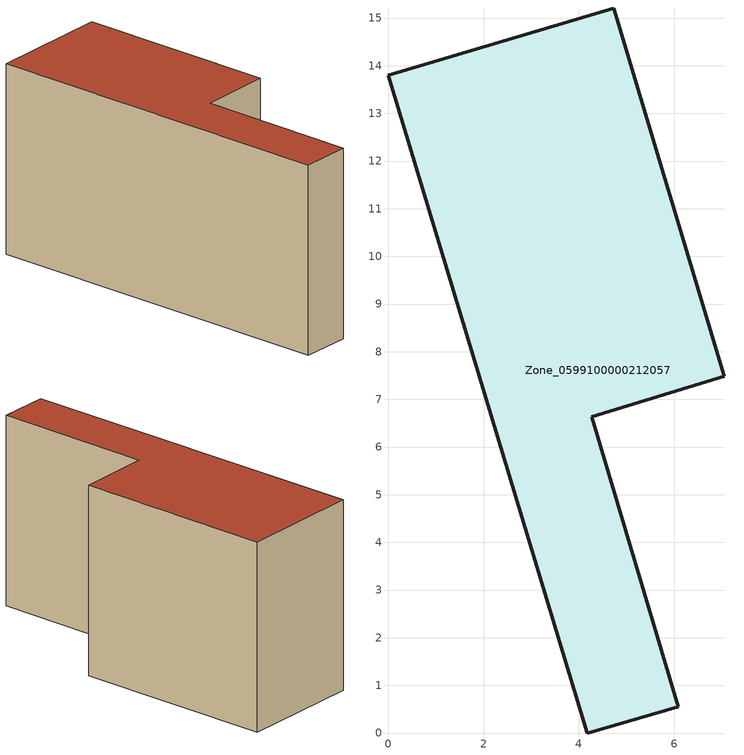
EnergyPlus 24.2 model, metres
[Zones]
Zone_0599100000212057
 floor ground (C_G): 0,13.8 4.73,15.21 7.05,7.48 4.27,6.64 6.08,0.55 4.18,0 z0
 wall outside (C_F): 4.18,0 6.08,0.55 4.27,6.64 7.05,7.48 4.73,15.21 0,13.8 4.18,0 z0:7.68
 roof outside (C_R): 4.73,15.21 0,13.8 4.18,0 6.08,0.55 4.27,6.64 7.05,7.48 z7.68
[BUILDING]
Pand.0599100000212057: North Axis=0; Terrain=City; Loads Convergence Tolerance Value=0.04; Temperature Convergence Tolerance Value=0.4; Solar Distribution=FullExterior; Maximum Number of Warmup Days=25; Minimum Number of Warmup Days=1
[Site:Location]
Rotterdam.The.Hague.AP_ZH_NLD Design_Conditions: Latitude=51.96; Longitude=4.45; Time Zone=1; Elevation=-4.5
[SITE:GROUNDTEMPERATURE:BUILDINGSURFACE]
18, 18, 18, 18, 18, 18, 18, 18, 18, 18, 18, 18
[MATERIAL] Thermal Absorptance=0.9; Solar Absorptance=0.7; Visible Absorptance=0.7
Name | Roughness | Thickness | Conductivity | Density | Specific Heat
G.TC.1946 | MediumSmooth | 0.15 | 1 | 540 | 1210
F.TC.1946 | Rough | 0.3 | 0.857143 | 1920 | 840
R.TC.1946 | MediumRough | 0.2 | 0.909091 | 1500 | 1000
[CONSTRUCTION]
C_G: G.TC.1946
C_F: F.TC.1946
C_R: R.TC.1946
[ZONE]
Zone_0599100000212057: Type=1; Multiplier=1; Ceiling Height=Autocalculate; Volume=Autocalculate; Floor Area=autocalculate; Part of Total Floor Area=Yes
[ZONEINFILTRATION:DESIGNFLOWRATE]
Infil_Zone_0599100000212057: Zone or ZoneList or Space or SpaceList=Zone_0599100000212057; Schedule=AlwaysOn; Design Flow Rate Calculation Method=Flow/Area; Flow Rate per Floor Area=0.003; Constant Term Coefficient=1; Temperature Term Coefficient=0; Velocity Term Coefficient=0; Velocity Squared Term Coefficient=0
[HVACTEMPLATE:ZONE:IDEALLOADSAIRSYSTEM]
Zone_0599100000212057: Maximum Heating Supply Air Temperature=50; Minimum Cooling Supply Air Temperature=13; Maximum Heating Supply Air Humidity Ratio=0.0156; Minimum Cooling Supply Air Humidity Ratio=0.0077; Heating Limit=NoLimit; Cooling Limit=NoLimit; Dehumidification Control Type=ConstantSensibleHeatRatio; Cooling Sensible Heat Ratio=0.7; Dehumidification Setpoint=60; Humidification Control Type=None; Humidification Setpoint=30; Outdoor Air Method=None; Outdoor Air Flow Rate per Person=0.00944; Outdoor Air Flow Rate per Zone Floor Area=0; Outdoor Air Flow Rate per Zone=0; Demand Controlled Ventilation Type=None; Outdoor Air Economizer Type=NoEconomizer; Heat Recovery Type=None; Sensible Heat Recovery Effectiveness=0.7; Latent Heat Recovery Effectiveness=0.65
[ZONECONTROL:THERMOSTAT]
ThermostatControl_Zone_0599100000212057: Zone or ZoneList=Zone_0599100000212057; Control Type Schedule=DualSetpointControlType; Control 1=Thermostat_Zone_0599100000212057; Temperature Difference Between Cutout And Setpoint=0
[THERMOSTATSETPOINT:DUALSETPOINT]
Thermostat_Zone_0599100000212057: Heating Setpoint Temperature Schedule=HeatingSetpoint_Zone_0599100000212057; Cooling Setpoint Temperature Schedule=CoolingSetpoint_Zone_0599100000212057
[SCHEDULE:COMPACT]
HeatingSetpoint_Zone_0599100000212057: Through: 12/31, For: AllDays, Until: 24:00, 21
CoolingSetpoint_Zone_0599100000212057: Through: 12/31, For: AllDays, Until: 24:00, 24
DualSetpointControlType: Through: 12/31, For: AllDays, Until: 24:00, 4
AlwaysOn: Through: 12/31, For: AllDays, Until: 24:00, 1
